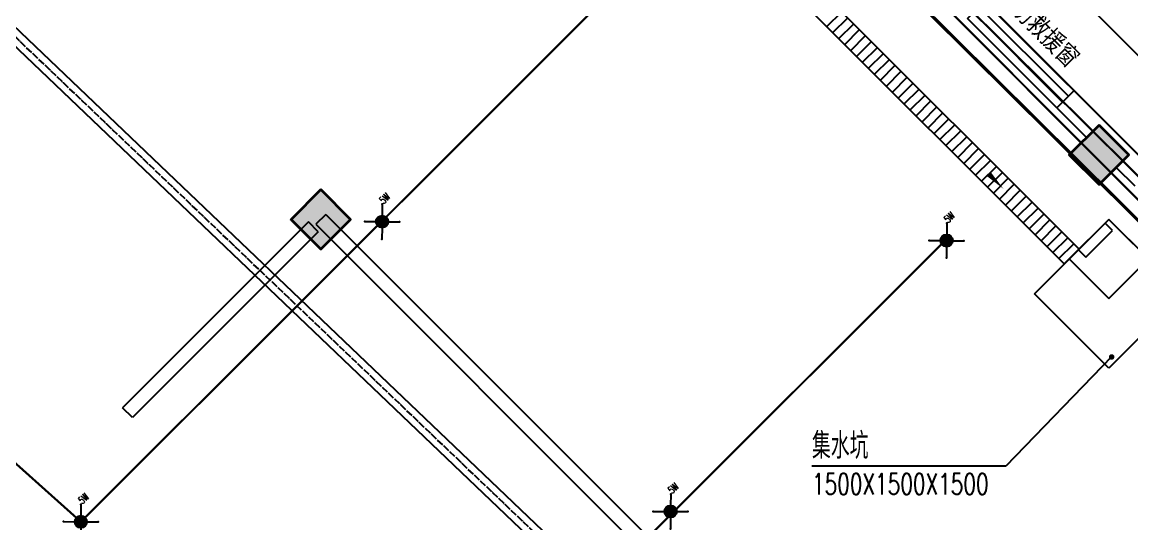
# Model space of a CAD drawing. Extents: x 815029915 to 815825525, y 579155098 to 579748855.
# Drawn here: x 815212788 to 815228619, y 579565544 to 579572701 of the extents above; entities that cross this region are included whole.
import ezdxf
from ezdxf.enums import TextEntityAlignment as Align

# ---------------------------------------------------------------- set-up
doc = ezdxf.new("R2010")
doc.units = 0
doc.header["$LTSCALE"] = 100
doc.header["$MEASUREMENT"] = 0
for name, pattern in [('DASH', [0.35, 0.25, -0.1]), ('DOTE', [2.42, 2, -0.2, 0.02, -0.2]), ('HIDDEN', [0.375, 0.25, -0.125])]:
    doc.linetypes.add(name, pattern=pattern)
for name, color, linetype in [('AXIS', 3, 'Continuous'), ('BR-系统通信线', 3, 'DASH'), ('COLUMN', 9, 'Continuous'), ('DIM_LEAD', 3, 'Continuous'), ('DIM_SYMB', 3, 'Continuous'), ('EQUIP-照明', 3, 'Continuous'), ('GROUND', 2, 'Continuous'), ('PUB_HATCH', 8, 'Continuous'), ('PUB_TEXT', 7, 'Continuous'), ('WALL', 9, 'Continuous'), ('WINDOW', 4, 'Continuous'), ('电-强电平面-线缆', 3, 'Continuous'), ('电-接地防雷-接地线', 132, 'Continuous'), ('电-桥架', 4, 'Continuous')]:
    doc.layers.add(name, color=color, linetype=linetype)
doc.layers.add('柱填充', color=9, linetype='Continuous', lineweight=18)
doc.layers.add('砼柱', color=2, linetype='Continuous', lineweight=35)
doc.styles.add('_TCH_DIM', font='SIMPLEX', dxfattribs={"bigfont": 'GBCBIG'})
doc.styles.add('_TCH_DIM_T3', font='SIMPLEX', dxfattribs={"width": 0.705882, "bigfont": 'GBCBIG'})
doc.styles.add('_TEL_DIM', font='txt.shx', dxfattribs={"width": 0.6, "height": 3.5, "bigfont": 'hztxt.shx'})
doc.styles.get("Standard").update_dxf_attribs({"font": 'gbenor.shx', "bigfont": 'gbcbig.shx'})
doc.styles.add('宋体-TK', font='', dxfattribs={"width": 0.8})
doc.styles.get('宋体-TK').set_extended_font_data('SimSun')
doc.linetypes.add('GDLine', pattern='A,1,-3,5.8,["|",Standard,S=4,R=-45,X=-1.407,Y=-0.7],-0.1,["|",Standard,S=4,R=-45,X=-1.407,Y=-0.7],-0.1,["|",Standard,S=4,R=-45,X=-1.407,Y=-0.7],-0.1,["|",Standard,S=4,R=-45,X=-1.407,Y=-0.7],-0.1,5.8,-3,1', length=20)
doc.dimstyles.new('_TCH_ARCH-100', dxfattribs={"dimscale": 100, "dimtxt": 2.975, "dimasz": 1, "dimexe": 2.5, "dimexo": 3, "dimgap": 1, "dimtad": 1, "dimdec": 0, "dimzin": 0, "dimdsep": 46, "dimtxsty": '_TCH_DIM_T3', "dimblk": 'ARCHTICK', "dimcen": 0.09, "dimclrt": 7, "dimazin": 2, "dimtfac": 1, "dimtdec": 0, "dimtix": 1, "dimtmove": 2, "dimatfit": 3, "dimfxl": 0, "dimtolj": 1, "dimtzin": 0, "dimarcsym": 0})

# ---------------------------------------------------------------- blocks, each defined once
blk = doc.blocks.new('$equip$00002603')
blk.add_hatch(color=256).paths.add_polyline_path([(0.25, 0.5, 1), (-0.25, 0.5, 1)])
for p, q in [((-0.5, 1), (-0.177, 0.677)), ((0.5, 1), (0.177, 0.677)), ((-0.177, 0.323), (-0.5, 0)), ((0.177, 0.323), (0.5, 0))]:
    blk.add_line(p, q)
blk.add_circle((0, 0.5), 0.25)
for p in [(-0.5, 1), (0.5, 1), (-0.5, 0), (0.5, 0)]:
    blk.add_point(p)
at = {"color": 7, "style": '_TEL_DIM', "flags": 1}
blk.add_attdef('A', text='', height=0.000025, dxfattribs=at).set_placement((0, 0), align=Align.MIDDLE_CENTER)
blk = doc.blocks.new('吸顶5W')
at = {"layer": 'EQUIP-照明', "xscale": 175, "yscale": 175, "zscale": 175}
blk.add_blockref('$equip$00002603', (0, -87.5), dxfattribs=at)
at = {"color": 7, "linetype": 'ByBlock', "style": '_TCH_DIM', "width": 0.705882}
blk.add_text('5W', height=52.88, dxfattribs=at).set_placement((94.3, 79, -1891.1))
blk = doc.blocks.new('$TCHSYS$WIN2D')
for p, q in [((-0.5, 0.5), (0.5, 0.5)), ((-0.5, 0.5), (-0.5, -0.5)), ((0.5, 0.5), (0.5, -0.5)), ((0.5, 0.1667), (-0.5, 0.1667)), ((0.5, -0.1667), (-0.5, -0.1667)), ((-0.5, -0.5), (0.5, -0.5))]:
    blk.add_line(p, q)
blk = doc.blocks.new('_ArchTick')
at = {"color": 0, "linetype": 'ByBlock', "const_width": 0.4}
blk.add_lwpolyline([(-0.5, -0.5), (0.5, 0.5)], dxfattribs=at)
blk = doc.blocks.new('*D169')
at = {"layer": 'AXIS', "color": 0, "lineweight": -2, "transparency": 16777216}
for p, q in [((815211815, 579591808), (815214114, 579594106)), ((815213937, 579593930), (815251413, 579556453)), ((815249292, 579554332), (815251590, 579556630))]:
    blk.add_line(p, q, dxfattribs=at)
at = {"layer": 'Defpoints', "color": 0, "transparency": 16777216}
for p in [(815211603, 579591596), (815251413, 579556453), (815249080, 579554120)]:
    blk.add_point(p, dxfattribs=at)
at = {"layer": 'AXIS', "color": 0, "lineweight": -2, "transparency": 16777216, "xscale": 100, "yscale": 100, "zscale": 100}
for p, rotation in [((815213937, 579593930), 135.0000000001822), ((815251413, 579556453), 315.0000000001822)]:
    blk.add_blockref('_ArchTick', p, dxfattribs=dict(at, rotation=rotation))
at = {"layer": 'AXIS', "color": 7, "transparency": 16777216, "insert": (815232851, 579575367), "char_height": 297.5, "attachment_point": 5, "rotation": 315, "style": '_TCH_DIM_T3'}
blk.add_mtext('\\A1;53000', dxfattribs=at)

msp = doc.modelspace()

# ---------------------------------------------------------------- hatches: boundary and pattern name
at = {"layer": 'DIM_LEAD'}
msp.add_hatch(color=256, dxfattribs=at).paths.add_polyline_path([(815228370.6, 579567924.4, 1), (815228290.6, 579567924.4, 1)], flags=17)
at = {"layer": 'PUB_HATCH'}
for points in [[(815227838, 579570942.7), (815228135, 579570645.7), (815228432, 579570942.7), (815228135, 579571239.6)], [(815216595, 579569882), (815216892, 579569585), (815217189, 579569882), (815216892, 579570179)]]:
    msp.add_hatch(color=256, dxfattribs=at).paths.add_polyline_path(points, flags=17)
at = {"layer": '柱填充', "lineweight": 18}
for points in [[(815228150.5, 579571231.6), (815227726.3, 579570807.3), (815228150.5, 579570383), (815228574.8, 579570807.3)], [(815217049, 579570312.3), (815216624.7, 579569888.1), (815217049, 579569463.8), (815217473.2, 579569888.1)]]:
    msp.add_hatch(color=250, dxfattribs=at).paths.add_polyline_path(points)

# ---------------------------------------------------------------- linework, layer by layer
for p, q in [((815243211, 579556311.6), (815218108.7, 579581413.9)), ((815227866.8, 579569463.8), (815219346.1, 579577984.4)), ((815219134, 579577772.3), (815227654.7, 579569251.7)), ((815227230.4, 579568827.4), (815228291.1, 579569888.1)), ((815228291.1, 579569888.1), (815227725.4, 579569322.4)), ((815228291.1, 579569888.1), (815229351.7, 579568827.4)), ((815228856.7, 579569322.4), (815228291.1, 579569888.1)), ((815227962.1, 579569347), (815228344.9, 579569729.8)), ((815228344.9, 579569729.8), (815228238.9, 579569835.9)), ((815227654.7, 579569251.7), (815227866.8, 579569463.8)), ((815227856, 579569453), (815227962.1, 579569347)), ((815227725.4, 579569322.4), (815228291.1, 579568756.7)), ((815228291.1, 579568756.7), (815228856.7, 579569322.4)), ((815228291.1, 579567766.8), (815227230.4, 579568827.4)), ((815229351.7, 579568827.4), (815228291.1, 579567766.8))]:
    msp.add_line(p, q)
at = {"color": 252, "linetype": 'Continuous'}
for p, q in [((815224268.7, 579572637.6), (815224480.9, 579572849.7)), ((815224353.6, 579572552.7), (815224565.7, 579572764.9)), ((815224438.4, 579572467.9), (815224650.6, 579572680)), ((815224523.3, 579572383), (815224735.4, 579572595.2)), ((815224608.1, 579572298.2), (815224820.3, 579572510.3)), ((815224693, 579572213.3), (815224905.1, 579572425.5)), ((815224777.9, 579572128.5), (815224990, 579572340.6)), ((815224862.7, 579572043.6), (815225074.8, 579572255.8)), ((815224947.6, 579571958.8), (815225159.7, 579572170.9)), ((815225032.4, 579571873.9), (815225244.5, 579572086)), ((815225117.3, 579571789.1), (815225329.4, 579572001.2)), ((815225202.1, 579571704.2), (815225414.2, 579571916.3)), ((815225287, 579571619.4), (815225499.1, 579571831.5)), ((815225371.8, 579571534.5), (815225584, 579571746.6)), ((815225456.7, 579571449.7), (815225668.8, 579571661.8)), ((815225541.5, 579571364.8), (815225753.7, 579571576.9)), ((815225626.4, 579571279.9), (815225838.5, 579571492.1)), ((815225711.2, 579571195.1), (815225923.4, 579571407.2)), ((815225796.1, 579571110.2), (815226008.2, 579571322.4)), ((815225880.9, 579571025.4), (815226093.1, 579571237.5)), ((815225965.8, 579570940.5), (815226177.9, 579571152.7)), ((815226050.6, 579570855.7), (815226262.8, 579571067.8)), ((815226135.5, 579570770.8), (815226347.6, 579570983)), ((815226220.4, 579570686), (815226432.5, 579570898.1)), ((815226305.2, 579570601.1), (815226517.3, 579570813.3)), ((815226390.1, 579570516.3), (815226602.2, 579570728.4)), ((815226474.9, 579570431.4), (815226687, 579570643.6)), ((815226559.8, 579570346.6), (815226771.9, 579570558.7)), ((815226644.6, 579570261.7), (815226856.7, 579570473.8)), ((815226729.5, 579570176.9), (815226941.6, 579570389)), ((815226814.3, 579570092), (815227026.5, 579570304.1)), ((815226899.2, 579570007.2), (815227111.3, 579570219.3)), ((815226984, 579569922.3), (815227196.2, 579570134.4)), ((815227068.9, 579569837.4), (815227281, 579570049.6)), ((815227153.7, 579569752.6), (815227365.9, 579569964.7)), ((815227238.6, 579569667.7), (815227450.7, 579569879.9)), ((815227323.4, 579569582.9), (815227535.6, 579569795)), ((815227408.3, 579569498), (815227620.4, 579569710.2)), ((815227493.1, 579569413.2), (815227705.3, 579569625.3)), ((815227578, 579569328.3), (815227790.1, 579569540.5))]:
    msp.add_line(p, q, dxfattribs=at)
at = {"layer": 'COLUMN'}
for points in [[(815228150.5, 579570383), (815228574.8, 579570807.3), (815228150.5, 579571231.6), (815227726.3, 579570807.3)], [(815217049, 579569463.8), (815217473.2, 579569888.1), (815217049, 579570312.3), (815216624.7, 579569888.1)]]:
    msp.add_lwpolyline(points, close=True, dxfattribs=at)
at = {"layer": 'DIM_LEAD'}
for p, q in [((815228330.6, 579567924.4), (815226821.5, 579566366.5)), ((815226821.5, 579566366.5), (815224055.5, 579566366.5))]:
    msp.add_line(p, q, dxfattribs=at)
at = {"layer": 'DIM_SYMB'}
msp.add_lwpolyline([(815219572.8, 579577546.2, 0, 0, 0), (815226787.5, 579570323.7, 0, 80, 0), (815226575.5, 579570536, 0, 0, 0)], format="xyseb", dxfattribs=at)
at = {"layer": 'GROUND'}
for points in [[(815205298.1, 579563610.1), (815205298.1, 579567637.3), (815224472.7, 579548462.7), (815222139.2, 579546129.3), (815232321.6, 579535946.9), (815242503.9, 579546129.3), (815238473.4, 579550159.8), (815244625.2, 579556311.6), (815218108.7, 579582828.1), (815214502.5, 579579221.9), (815206514.2, 579587210.1), (815205298.1, 579587210.1), (815205298.1, 579588710.1), (815189998.1, 579588710.1), (815189998.1, 579589610.1), (815181598.1, 579589610.1), (815181598.1, 579582710.1), (815177998.1, 579582710.1)], [(815204298.1, 579563610.1), (815204298.1, 579570051.5), (815225886.9, 579548462.7), (815223553.4, 579546129.3), (815232321.6, 579537361.2), (815241089.7, 579546129.3), (815237059.2, 579550159.8), (815243211, 579556311.6), (815218108.7, 579581413.9), (815214502.5, 579577807.7), (815206100, 579586210.1), (815204298.1, 579586210.1), (815204298.1, 579587710.1), (815188998.1, 579587710.1), (815188998.1, 579588610.1), (815182598.1, 579588610.1), (815182598.1, 579581710.1), (815176998.1, 579581710.1)]]:
    msp.add_lwpolyline(points, dxfattribs=at)
at = {"layer": 'WALL'}
for p, q in [((815227796.1, 579571726.5), (815228909.8, 579570612.9)), ((815227548.6, 579571479.1), (815227973.3, 579571054.3)), ((815228397.6, 579570630.1), (815228662.3, 579570365.4)), ((815217118.8, 579569958.8), (815216977.3, 579569817.4)), ((815217118.8, 579569958.8), (815221998.3, 579565079.3)), ((815216871.3, 579569852.7), (815214219.6, 579567201.1)), ((815217012.7, 579569711.3), (815216871.3, 579569852.7)), ((815216977.3, 579569817.4), (815221856.8, 579564937.9)), ((815217012.7, 579569711.3), (815214361.1, 579567059.7)), ((815214361.1, 579567059.7), (815214219.6, 579567201.1))]:
    msp.add_line(p, q, dxfattribs=at)
msp.add_lwpolyline([(815227796.1, 579571726.5), (815227548.6, 579571479.1)], dxfattribs=at)
at = {"layer": '电-强电平面-线缆', "color": 1, "linetype": 'Continuous', "const_width": 45}
for points in [[(815224302.1, 579574244.9), (815228391.7, 579570188.2)], [(815228391.7, 579570188.2), (815230459.1, 579568137.3)]]:
    msp.add_lwpolyline(points, dxfattribs=at)
at = {"layer": '电-强电平面-线缆', "color": 1, "linetype": 'HIDDEN', "const_width": 30}
for points in [[(815213625.3, 579565572.8), (815221818.9, 579573754)], [(815225732, 579573148.9), (815229047.8, 579569826.7)], [(815218061.5, 579561702.9), (815225944.1, 579569573.6)], [(815210922.6, 579567992.5), (815213580.5, 579565612.9)], [(815213624.7, 579565573.3), (815213625.3, 579565572.8)]]:
    msp.add_lwpolyline(points, dxfattribs=at)
at = {"layer": '电-接地防雷-接地线', "linetype": 'GDLine', "ltscale": 0.5, "const_width": 30}
msp.add_lwpolyline([(815242906.2, 579556419.2), (815217932.1, 579581198)], dxfattribs=at)
at = {"layer": '电-桥架', "color": 5, "linetype": 'DOTE', "ltscale": 0.5}
msp.add_line((815239965.6, 579546447.6), (815208278.6, 579576704.3), dxfattribs=at)
at = {"layer": '电-桥架', "ltscale": 0.5}
msp.add_lwpolyline([(815208349.3, 579576775), (815240036.3, 579546518.3), (815239894.9, 579546376.8), (815208207.9, 579576633.5)], close=True, dxfattribs=at)
at = {"layer": '砼柱', "color": 3, "lineweight": 35}
for points in [[(815228150.5, 579571231.6), (815227726.3, 579570807.3), (815228150.5, 579570383), (815228574.8, 579570807.3)], [(815217049, 579570312.3), (815216624.7, 579569888.1), (815217049, 579569463.8), (815217473.2, 579569888.1)]]:
    msp.add_lwpolyline(points, close=True, dxfattribs=at)

# ---------------------------------------------------------------- block references
at = {"layer": 'BR-系统通信线', "xscale": 2, "yscale": 2, "zscale": 2, "rotation": 44.63272439245098}
for p in [(815217922.7, 579569855.1), (815225976.7, 579569584.2), (815222038.5, 579565719.3), (815213624.7, 579565573.3)]:
    msp.add_blockref('吸顶5W', p, dxfattribs=at)
at = {"layer": 'WINDOW', "xscale": -1799.999999877218, "yscale": -350, "zscale": 1799.999999877218, "rotation": 315.0000000000008}
msp.add_blockref('$TCHSYS$WIN2D', (815227035.9, 579572239.2), dxfattribs=at)

# ---------------------------------------------------------------- texts
at = {"layer": 'DIM_LEAD', "color": 7, "style": '_TCH_DIM'}
msp.add_text('集水坑', height=373.33, dxfattribs=at).set_placement((815224055.5, 579566471.5))
at = {"layer": 'DIM_LEAD', "color": 7, "style": '_TCH_DIM', "width": 0.705882}
msp.add_text('1500X1500X1500', height=297.5, dxfattribs=at).set_placement((815224055.5, 579565964))
at = {"layer": 'PUB_TEXT', "style": '宋体-TK', "width": 0.8}
msp.add_text('消防救援窗', height=264.35, rotation=315, dxfattribs=at).set_placement((815226693.6, 579573059.9))

# ---------------------------------------------------------------- dimensions: what is measured, and where the dimension line sits
at = {"layer": 'AXIS'}
dim = msp.add_aligned_dim(p1=(815211603.3, 579591596.2), p2=(815249080, 579554119.6), distance=3300, dimstyle='_TCH_ARCH-100', dxfattribs=at)
dim.commit()
dim.dimension.update_dxf_attribs({"geometry": '*D169', "text_midpoint": (815232851, 579575367.3)})

doc.saveas('drawing.dxf')
